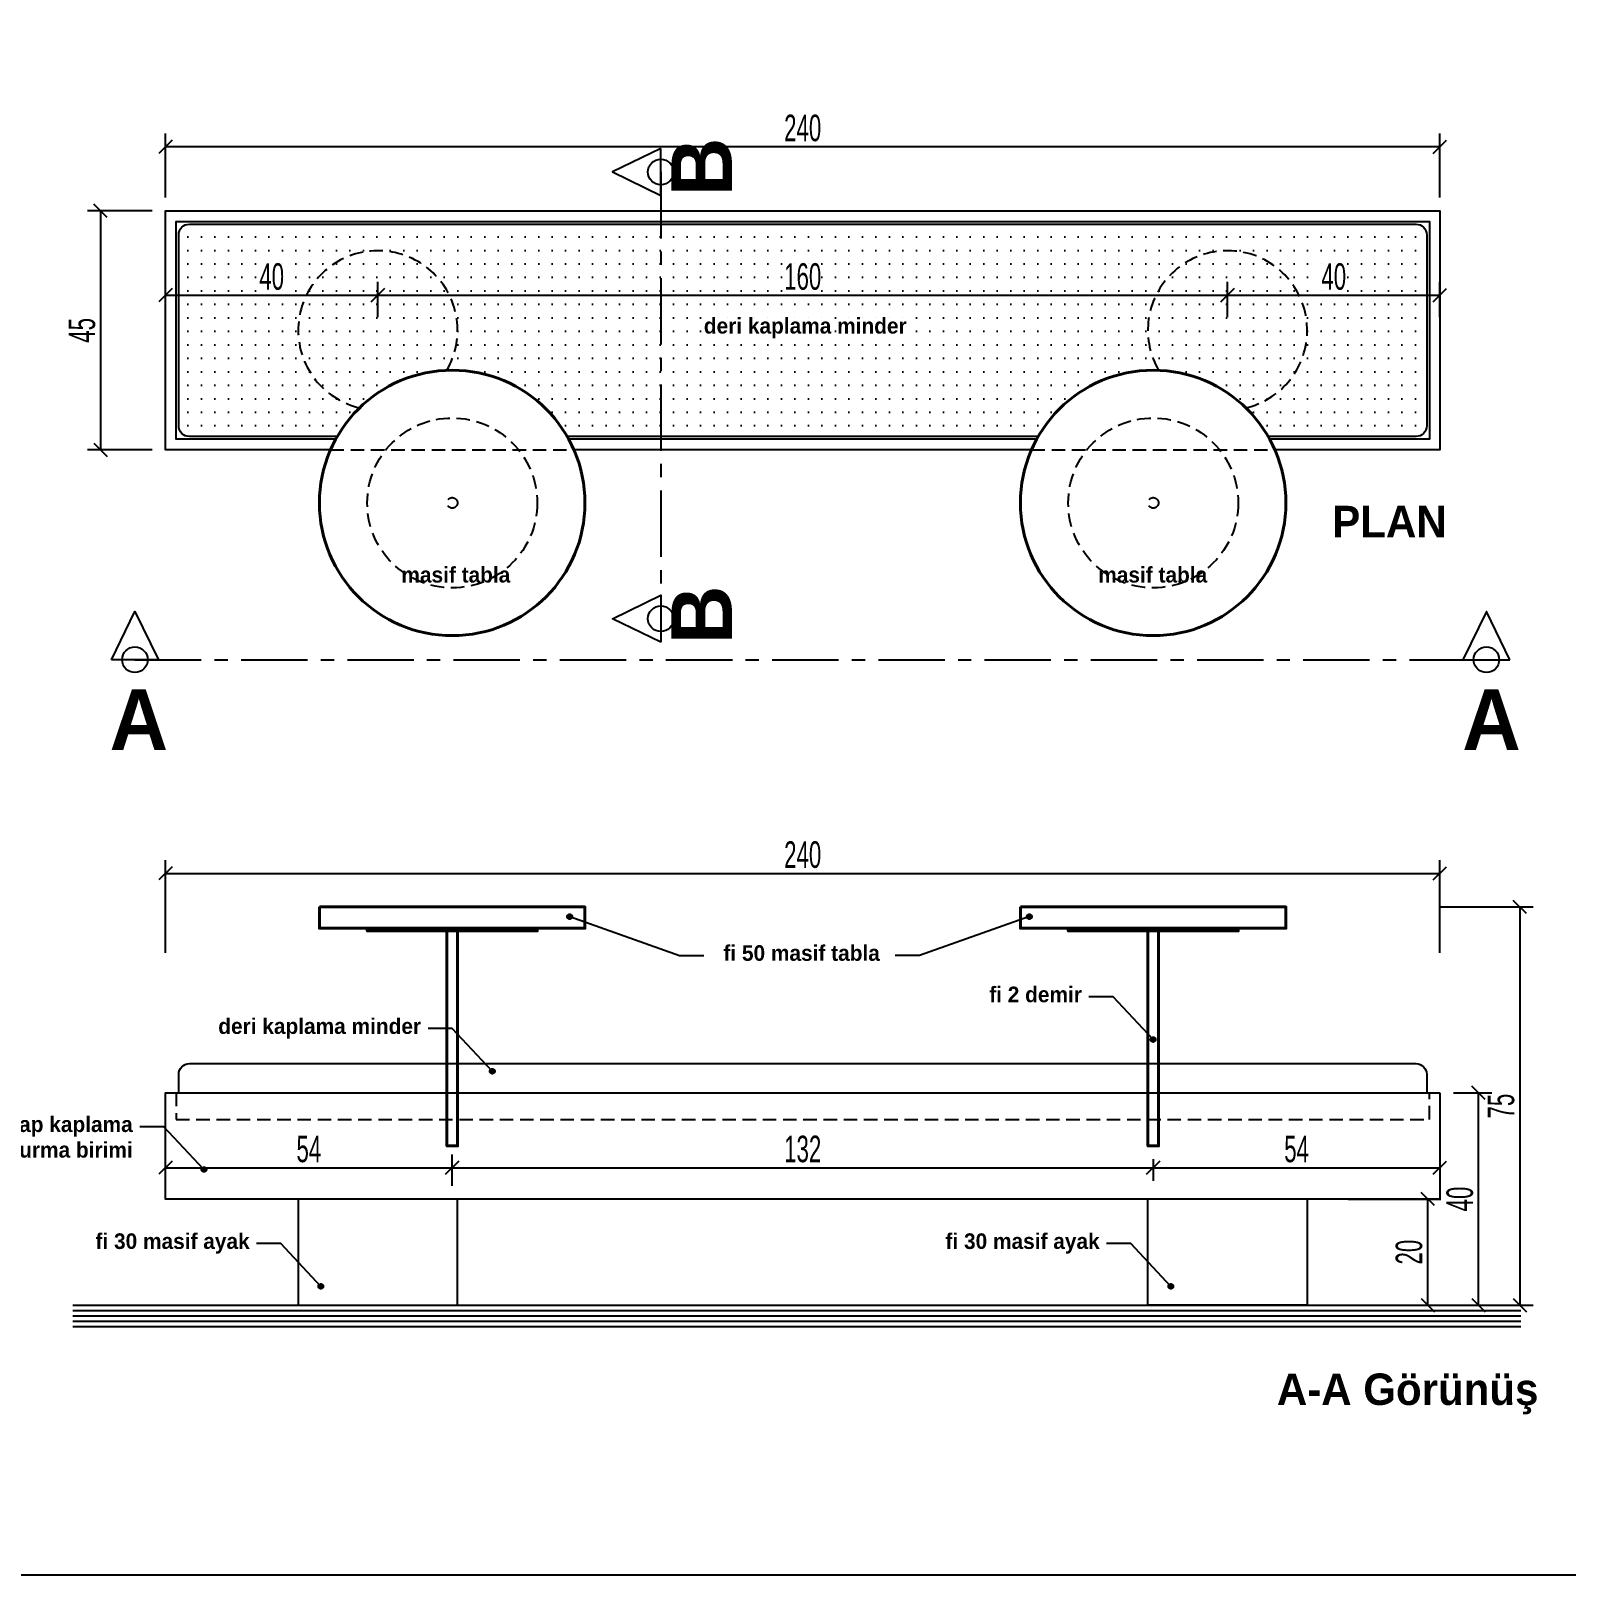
# Model space of a CAD drawing. Header units: millimetres. Extents: x 933584 to 974011, y 4545988 to 4553664.
# Drawn here: x 968787.4 to 969076.5, y 4551063.4 to 4551354.3 of the extents above; entities that cross this region are included whole.
import ezdxf

# ---------------------------------------------------------------- set-up
doc = ezdxf.new("R2010")
doc.units = ezdxf.units.MM
doc.header["$PDMODE"] = 35
doc.linetypes.add('CENTER', pattern=[2, 1.25, -0.25, 0.25, -0.25])
doc.linetypes.add('HIDDEN', pattern=[9.525, 6.35, -3.175])
doc.layers.get('0').update_dxf_attribs({"color": 255})
doc.layers.get('Defpoints').update_dxf_attribs({"color": 8})
for name, color, linetype in [('0-DMS-50', 143, 'Continuous'), ('0-LNS-SLN', 6, 'Continuous'), ('0-LNS-VLF', 11, 'Continuous'), ('0-TXT-XBX_20', 3, 'Continuous')]:
    doc.layers.add(name, color=color, linetype=linetype)
doc.layers.add('2-SPS-IBW', color=5, linetype='Continuous', lineweight=40)
doc.styles.add('Century Gothic_B_3', font='GOTHICB.TTF', dxfattribs={"height": 4})
doc.styles.add('dim_romans_50', font='swissl.ttf', dxfattribs={"width": 0.6, "height": 5})
doc.dimstyles.new('ONK_dim 1_50', dxfattribs={"dimscale": 5, "dimtxt": 4, "dimasz": 0.5, "dimexe": 0.5, "dimexo": 0.5, "dimgap": 0.2, "dimtad": 1, "dimdec": 1, "dimrnd": 0.5, "dimzin": 9, "dimtxsty": 'dim_romans_50', "dimblk": 'OBLIQUE', "dimcen": 1, "dimclre": 256, "dimclrt": 256, "dimazin": 2, "dimtfac": 1, "dimtdec": 1, "dimtix": 1, "dimtmove": 2, "dimatfit": 3, "dimldrblk": 'OBLIQUE', "dimfxl": 3, "dimfxlon": 1, "dimarcsym": 0})

# ---------------------------------------------------------------- blocks, each defined once
blk = doc.blocks.new('_Oblique')
at = {"color": 0, "linetype": 'ByBlock', "lineweight": -2}
blk.add_line((-0.5, -0.5), (0.5, 0.5), dxfattribs=at)
blk = doc.blocks.new('*D2606')
at = {"layer": '0-DMS-50', "lineweight": -2}
for p, q in [((968812.72, 4551322.85), (968812.72, 4551334.94)), ((969052.72, 4551322.85), (969052.72, 4551334.94))]:
    blk.add_line(p, q, dxfattribs=at)
at = {"layer": '0-DMS-50', "color": 0, "lineweight": -2}
blk.add_line((969052.72, 4551332.44), (968812.72, 4551332.44), dxfattribs=at)
at = {"layer": 'Defpoints', "color": 0}
for p in [(968812.72, 4551332.44), (968812.72, 4551320.35), (969052.72, 4551320.35)]:
    blk.add_point(p, dxfattribs=at)
at = {"layer": '0-DMS-50', "color": 0, "linetype": 'ByBlock', "lineweight": -2, "xscale": 2.5, "yscale": 2.5, "zscale": 2.5, "rotation": 180}
blk.add_blockref('_Oblique', (968812.72, 4551332.44), dxfattribs=at)
at = {"layer": '0-DMS-50', "color": 0, "linetype": 'ByBlock', "lineweight": -2, "xscale": 2.5, "yscale": 2.5, "zscale": 2.5}
blk.add_blockref('_Oblique', (969052.72, 4551332.44), dxfattribs=at)
at = {"layer": '0-DMS-50', "insert": (968932.72, 4551335.94), "char_height": 5, "attachment_point": 5, "style": 'dim_romans_50'}
blk.add_mtext('240', dxfattribs=at)
blk = doc.blocks.new('*D2607')
at = {"layer": '0-DMS-50', "lineweight": -2}
for p, q in [((968810.22, 4551320.35), (968798.01, 4551320.35)), ((968810.22, 4551275.35), (968798.01, 4551275.35))]:
    blk.add_line(p, q, dxfattribs=at)
at = {"layer": '0-DMS-50', "color": 0, "lineweight": -2}
blk.add_line((968800.51, 4551320.35), (968800.51, 4551275.35), dxfattribs=at)
at = {"layer": 'Defpoints', "color": 0}
for p in [(968812.72, 4551320.35), (968800.51, 4551275.35), (968812.72, 4551275.35)]:
    blk.add_point(p, dxfattribs=at)
at = {"layer": '0-DMS-50', "color": 0, "linetype": 'ByBlock', "lineweight": -2, "xscale": 2.5, "yscale": 2.5, "zscale": 2.5}
for p, rotation in [((968800.51, 4551320.35), 90), ((968800.51, 4551275.35), 270)]:
    blk.add_blockref('_Oblique', p, dxfattribs=dict(at, rotation=rotation))
at = {"layer": '0-DMS-50', "insert": (968797.01, 4551297.85), "char_height": 5, "attachment_point": 5, "rotation": 90, "style": 'dim_romans_50'}
blk.add_mtext('45', dxfattribs=at)
blk = doc.blocks.new('*D2610')
at = {"layer": '0-DMS-50', "lineweight": -2}
for p, q in [((968812.72, 4551180.58), (968812.72, 4551198.08)), ((969052.72, 4551180.58), (969052.72, 4551198.08))]:
    blk.add_line(p, q, dxfattribs=at)
at = {"layer": '0-DMS-50', "color": 0, "lineweight": -2}
blk.add_line((968812.72, 4551195.58), (969052.72, 4551195.58), dxfattribs=at)
at = {"layer": 'Defpoints', "color": 0}
for p in [(969052.72, 4551195.58), (968812.72, 4551154.24), (969052.72, 4551154.24)]:
    blk.add_point(p, dxfattribs=at)
at = {"layer": '0-DMS-50', "color": 0, "linetype": 'ByBlock', "lineweight": -2, "xscale": 2.5, "yscale": 2.5, "zscale": 2.5, "rotation": 180}
blk.add_blockref('_Oblique', (968812.72, 4551195.58), dxfattribs=at)
at = {"layer": '0-DMS-50', "color": 0, "linetype": 'ByBlock', "lineweight": -2, "xscale": 2.5, "yscale": 2.5, "zscale": 2.5}
blk.add_blockref('_Oblique', (969052.72, 4551195.58), dxfattribs=at)
at = {"layer": '0-DMS-50', "insert": (968932.72, 4551199.08), "char_height": 5, "attachment_point": 5, "style": 'dim_romans_50'}
blk.add_mtext('240', dxfattribs=at)
blk = doc.blocks.new('*D2611')
at = {"layer": '0-DMS-50', "lineweight": -2}
for p, q in [((969052.74, 4551189.24), (969070.24, 4551189.24)), ((969052.74, 4551114.24), (969070.24, 4551114.24))]:
    blk.add_line(p, q, dxfattribs=at)
at = {"layer": '0-DMS-50', "color": 0, "lineweight": -2}
blk.add_line((969067.74, 4551189.24), (969067.74, 4551114.24), dxfattribs=at)
at = {"layer": 'Defpoints', "color": 0}
for p in [(969023.72, 4551189.24), (969023.72, 4551114.24), (969067.74, 4551114.24)]:
    blk.add_point(p, dxfattribs=at)
at = {"layer": '0-DMS-50', "color": 0, "linetype": 'ByBlock', "lineweight": -2, "xscale": 2.5, "yscale": 2.5, "zscale": 2.5}
for p, rotation in [((969067.74, 4551189.24), 90), ((969067.74, 4551114.24), 270)]:
    blk.add_blockref('_Oblique', p, dxfattribs=dict(at, rotation=rotation))
at = {"layer": '0-DMS-50', "insert": (969064.24, 4551151.74), "char_height": 5, "attachment_point": 5, "rotation": 90, "style": 'dim_romans_50'}
blk.add_mtext('75', dxfattribs=at)
blk = doc.blocks.new('*D2612')
at = {"layer": '0-DMS-50', "lineweight": -2}
for p, q in [((969055.24, 4551154.24), (969062.47, 4551154.24)), ((969055.24, 4551114.24), (969062.47, 4551114.24))]:
    blk.add_line(p, q, dxfattribs=at)
at = {"layer": '0-DMS-50', "color": 0, "lineweight": -2}
blk.add_line((969059.97, 4551114.24), (969059.97, 4551154.24), dxfattribs=at)
at = {"layer": 'Defpoints', "color": 0}
for p in [(969052.74, 4551154.24), (969059.97, 4551154.24), (969052.74, 4551114.24)]:
    blk.add_point(p, dxfattribs=at)
at = {"layer": '0-DMS-50', "color": 0, "linetype": 'ByBlock', "lineweight": -2, "xscale": 2.5, "yscale": 2.5, "zscale": 2.5}
for p, rotation in [((969059.97, 4551154.24), 90), ((969059.97, 4551114.24), 270)]:
    blk.add_blockref('_Oblique', p, dxfattribs=dict(at, rotation=rotation))
at = {"layer": '0-DMS-50', "insert": (969056.47, 4551134.24), "char_height": 5, "attachment_point": 5, "rotation": 90, "style": 'dim_romans_50'}
blk.add_mtext('40', dxfattribs=at)
blk = doc.blocks.new('*D2613')
at = {"layer": '0-DMS-50', "lineweight": -2}
for p, q in [((969035.41, 4551134.24), (969052.91, 4551134.24)), ((969035.41, 4551114.24), (969052.91, 4551114.24))]:
    blk.add_line(p, q, dxfattribs=at)
at = {"layer": '0-DMS-50', "color": 0, "lineweight": -2}
blk.add_line((969050.41, 4551114.24), (969050.41, 4551134.24), dxfattribs=at)
at = {"layer": 'Defpoints', "color": 0}
for p in [(969027.72, 4551134.24), (969050.41, 4551134.24), (969027.72, 4551114.24)]:
    blk.add_point(p, dxfattribs=at)
at = {"layer": '0-DMS-50', "color": 0, "linetype": 'ByBlock', "lineweight": -2, "xscale": 2.5, "yscale": 2.5, "zscale": 2.5}
for p, rotation in [((969050.41, 4551134.24), 90), ((969050.41, 4551114.24), 270)]:
    blk.add_blockref('_Oblique', p, dxfattribs=dict(at, rotation=rotation))
at = {"layer": '0-DMS-50', "insert": (969046.91, 4551124.24), "char_height": 5, "attachment_point": 5, "rotation": 90, "style": 'dim_romans_50'}
blk.add_mtext('20', dxfattribs=at)
blk = doc.blocks.new('*D2614')
at = {"layer": '0-DMS-50', "lineweight": -2}
for p, q in [((968812.72, 4551300.35), (968812.72, 4551306.96)), ((968852.72, 4551300.35), (968852.72, 4551306.96))]:
    blk.add_line(p, q, dxfattribs=at)
at = {"layer": '0-DMS-50', "color": 0, "lineweight": -2}
blk.add_line((968812.72, 4551304.46), (968852.72, 4551304.46), dxfattribs=at)
at = {"layer": 'Defpoints', "color": 0}
for p in [(968852.72, 4551304.46), (968812.72, 4551297.85), (968852.72, 4551297.85)]:
    blk.add_point(p, dxfattribs=at)
at = {"layer": '0-DMS-50', "color": 0, "linetype": 'ByBlock', "lineweight": -2, "xscale": 2.5, "yscale": 2.5, "zscale": 2.5, "rotation": 180}
blk.add_blockref('_Oblique', (968812.72, 4551304.46), dxfattribs=at)
at = {"layer": '0-DMS-50', "color": 0, "linetype": 'ByBlock', "lineweight": -2, "xscale": 2.5, "yscale": 2.5, "zscale": 2.5}
blk.add_blockref('_Oblique', (968852.72, 4551304.46), dxfattribs=at)
at = {"layer": '0-DMS-50', "insert": (968832.72, 4551307.96), "char_height": 5, "attachment_point": 5, "style": 'dim_romans_50'}
blk.add_mtext('40', dxfattribs=at)
blk = doc.blocks.new('*D2615')
at = {"layer": '0-DMS-50', "lineweight": -2}
for p, q in [((968852.72, 4551300.35), (968852.72, 4551306.96)), ((969012.72, 4551300.35), (969012.72, 4551306.96))]:
    blk.add_line(p, q, dxfattribs=at)
at = {"layer": '0-DMS-50', "color": 0, "lineweight": -2}
blk.add_line((968852.72, 4551304.46), (969012.72, 4551304.46), dxfattribs=at)
at = {"layer": 'Defpoints', "color": 0}
for p in [(969012.72, 4551304.46), (968852.72, 4551297.85), (969012.72, 4551297.85)]:
    blk.add_point(p, dxfattribs=at)
at = {"layer": '0-DMS-50', "color": 0, "linetype": 'ByBlock', "lineweight": -2, "xscale": 2.5, "yscale": 2.5, "zscale": 2.5, "rotation": 180}
blk.add_blockref('_Oblique', (968852.72, 4551304.46), dxfattribs=at)
at = {"layer": '0-DMS-50', "color": 0, "linetype": 'ByBlock', "lineweight": -2, "xscale": 2.5, "yscale": 2.5, "zscale": 2.5}
blk.add_blockref('_Oblique', (969012.72, 4551304.46), dxfattribs=at)
at = {"layer": '0-DMS-50', "insert": (968932.72, 4551307.96), "char_height": 5, "attachment_point": 5, "style": 'dim_romans_50'}
blk.add_mtext('160', dxfattribs=at)
blk = doc.blocks.new('*D2616')
at = {"layer": '0-DMS-50', "lineweight": -2}
for p, q in [((969012.72, 4551300.35), (969012.72, 4551306.96)), ((969052.72, 4551300.35), (969052.72, 4551306.96))]:
    blk.add_line(p, q, dxfattribs=at)
at = {"layer": '0-DMS-50', "color": 0, "lineweight": -2}
blk.add_line((969012.72, 4551304.46), (969052.72, 4551304.46), dxfattribs=at)
at = {"layer": 'Defpoints', "color": 0}
for p in [(969052.72, 4551304.46), (969012.72, 4551297.85), (969052.72, 4551297.85)]:
    blk.add_point(p, dxfattribs=at)
at = {"layer": '0-DMS-50', "color": 0, "linetype": 'ByBlock', "lineweight": -2, "xscale": 2.5, "yscale": 2.5, "zscale": 2.5, "rotation": 180}
blk.add_blockref('_Oblique', (969012.72, 4551304.46), dxfattribs=at)
at = {"layer": '0-DMS-50', "color": 0, "linetype": 'ByBlock', "lineweight": -2, "xscale": 2.5, "yscale": 2.5, "zscale": 2.5}
blk.add_blockref('_Oblique', (969052.72, 4551304.46), dxfattribs=at)
at = {"layer": '0-DMS-50', "insert": (969032.72, 4551307.96), "char_height": 5, "attachment_point": 5, "style": 'dim_romans_50'}
blk.add_mtext('40', dxfattribs=at)
blk = doc.blocks.new('*D2617')
at = {"layer": '0-DMS-50', "lineweight": -2}
for p, q in [((968812.72, 4551136.74), (968812.72, 4551142.64)), ((968866.72, 4551136.74), (968866.72, 4551142.64))]:
    blk.add_line(p, q, dxfattribs=at)
at = {"layer": '0-DMS-50', "color": 0, "lineweight": -2}
blk.add_line((968812.72, 4551140.14), (968866.72, 4551140.14), dxfattribs=at)
at = {"layer": 'Defpoints', "color": 0}
for p in [(968866.72, 4551140.14), (968812.72, 4551134.24), (968866.72, 4551134.24)]:
    blk.add_point(p, dxfattribs=at)
at = {"layer": '0-DMS-50', "color": 0, "linetype": 'ByBlock', "lineweight": -2, "xscale": 2.5, "yscale": 2.5, "zscale": 2.5, "rotation": 180}
blk.add_blockref('_Oblique', (968812.72, 4551140.14), dxfattribs=at)
at = {"layer": '0-DMS-50', "color": 0, "linetype": 'ByBlock', "lineweight": -2, "xscale": 2.5, "yscale": 2.5, "zscale": 2.5}
blk.add_blockref('_Oblique', (968866.72, 4551140.14), dxfattribs=at)
at = {"layer": '0-DMS-50', "insert": (968839.72, 4551143.64), "char_height": 5, "attachment_point": 5, "style": 'dim_romans_50'}
blk.add_mtext('54', dxfattribs=at)
blk = doc.blocks.new('*D2618')
at = {"layer": '0-DMS-50', "lineweight": -2}
for p, q in [((968866.72, 4551136.74), (968866.72, 4551142.64)), ((968998.72, 4551141.74), (968998.72, 4551137.64))]:
    blk.add_line(p, q, dxfattribs=at)
at = {"layer": '0-DMS-50', "color": 0, "lineweight": -2}
blk.add_line((968866.72, 4551140.14), (968998.72, 4551140.14), dxfattribs=at)
at = {"layer": 'Defpoints', "color": 0}
for p in [(968998.72, 4551144.24), (968998.72, 4551140.14), (968866.72, 4551134.24)]:
    blk.add_point(p, dxfattribs=at)
at = {"layer": '0-DMS-50', "color": 0, "linetype": 'ByBlock', "lineweight": -2, "xscale": 2.5, "yscale": 2.5, "zscale": 2.5, "rotation": 180}
blk.add_blockref('_Oblique', (968866.72, 4551140.14), dxfattribs=at)
at = {"layer": '0-DMS-50', "color": 0, "linetype": 'ByBlock', "lineweight": -2, "xscale": 2.5, "yscale": 2.5, "zscale": 2.5}
blk.add_blockref('_Oblique', (968998.72, 4551140.14), dxfattribs=at)
at = {"layer": '0-DMS-50', "insert": (968932.72, 4551143.64), "char_height": 5, "attachment_point": 5, "style": 'dim_romans_50'}
blk.add_mtext('132', dxfattribs=at)
blk = doc.blocks.new('*D2619')
at = {"layer": '0-DMS-50', "lineweight": -2}
for p, q in [((968998.72, 4551141.74), (968998.72, 4551137.64)), ((969052.72, 4551141.74), (969052.72, 4551137.64))]:
    blk.add_line(p, q, dxfattribs=at)
at = {"layer": '0-DMS-50', "color": 0, "lineweight": -2}
blk.add_line((968998.72, 4551140.14), (969052.72, 4551140.14), dxfattribs=at)
at = {"layer": 'Defpoints', "color": 0}
for p in [(968998.72, 4551144.24), (969052.72, 4551144.24), (969052.72, 4551140.14)]:
    blk.add_point(p, dxfattribs=at)
at = {"layer": '0-DMS-50', "color": 0, "linetype": 'ByBlock', "lineweight": -2, "xscale": 2.5, "yscale": 2.5, "zscale": 2.5, "rotation": 180}
blk.add_blockref('_Oblique', (968998.72, 4551140.14), dxfattribs=at)
at = {"layer": '0-DMS-50', "color": 0, "linetype": 'ByBlock', "lineweight": -2, "xscale": 2.5, "yscale": 2.5, "zscale": 2.5}
blk.add_blockref('_Oblique', (969052.72, 4551140.14), dxfattribs=at)
at = {"layer": '0-DMS-50', "insert": (969025.72, 4551143.64), "char_height": 5, "attachment_point": 5, "style": 'dim_romans_50'}
blk.add_mtext('54', dxfattribs=at)

msp = doc.modelspace()

# ---------------------------------------------------------------- hatches: boundary and pattern name
at = {"layer": '0-DMS-50'}
h = msp.add_hatch(dxfattribs=at)
h.set_pattern_fill('SQDOTS', color=256, scale=0.1)
h.set_pattern_definition([(0, (0, 52.0168), (0, 2.54), [0, -2.54])])
edge = h.paths.add_edge_path()
edge.add_line((968977.07, 4551277.85), (968888.37, 4551277.85))
edge.add_arc((968866.72, 4551265.35), 25, 30, 150)
edge.add_line((968845.07, 4551277.85), (968817.22, 4551277.85))
edge.add_arc((968817.22, 4551279.85), 2, 180, 270, ccw=False)
edge.add_line((968815.22, 4551279.85), (968815.22, 4551315.85))
edge.add_arc((968817.22, 4551315.85), 2, 90, 180, ccw=False)
edge.add_line((968817.22, 4551317.85), (969048.22, 4551317.85))
edge.add_arc((969048.22, 4551315.85), 2, 360, 90, ccw=False)
edge.add_line((969050.22, 4551315.85), (969050.22, 4551279.85))
edge.add_arc((969048.22, 4551279.85), 2, 270, 360, ccw=False)
edge.add_line((969048.22, 4551277.85), (969020.37, 4551277.85))
edge.add_arc((968998.72, 4551265.35), 25, 30, 150)
at = {"layer": '0-LNS-VLF', "linetype": 'HIDDEN', "ltscale": 0.5}
h = msp.add_hatch(color=256, dxfattribs=at)
h.dxf.hatch_style = 1
edge = h.paths.add_edge_path()
edge.add_arc((968888.84, 4551187.42), 0.467, -180, 180, ccw=False)
h = msp.add_hatch(color=256, dxfattribs=at)
h.dxf.hatch_style = 1
edge = h.paths.add_edge_path()
edge.add_arc((968975.4, 4551187.42), 0.467, 0, 360)
h = msp.add_hatch(color=256, dxfattribs=at)
h.dxf.hatch_style = 1
edge = h.paths.add_edge_path()
edge.add_arc((968998.7, 4551164.27), 0.467, 0, 360)
h = msp.add_hatch(color=256, dxfattribs=at)
h.dxf.hatch_style = 1
edge = h.paths.add_edge_path()
edge.add_arc((968874.27, 4551158.3), 0.467, 0, 360)
h = msp.add_hatch(color=256, dxfattribs=at)
h.dxf.hatch_style = 1
edge = h.paths.add_edge_path()
edge.add_arc((968819.97, 4551139.81), 0.467, 0, 360)
h = msp.add_hatch(color=256, dxfattribs=at)
h.dxf.hatch_style = 1
edge = h.paths.add_edge_path()
edge.add_arc((968841.98, 4551117.79), 0.467, 0, 360)
h = msp.add_hatch(color=256, dxfattribs=at)
h.dxf.hatch_style = 1
edge = h.paths.add_edge_path()
edge.add_arc((969002.04, 4551117.79), 0.467, 0, 360)

# ---------------------------------------------------------------- linework, layer by layer
at = {"color": 0}
msp.add_lwpolyline([(968509.03, 4551647.4), (969333.03, 4551647.4), (969333.03, 4551063.4), (968509.03, 4551063.4)], close=True, dxfattribs=at)
for points in [[(968905.99, 4551332.1), (968896.9, 4551327.68), (968905.99, 4551323.26), (968905.99, 4551332.1)], [(968905.99, 4551239.11), (968896.9, 4551243.53), (968905.99, 4551247.95), (968905.99, 4551239.11)], [(968802.55, 4551235.81), (968806.97, 4551244.9), (968811.39, 4551235.81), (968802.55, 4551235.81)], [(969065.89, 4551235.81), (969061.47, 4551244.9), (969057.05, 4551235.81), (969065.89, 4551235.81)], [(968795.28, 4551114.24), (969067.95, 4551114.24)], [(968795.28, 4551113.24), (969067.95, 4551113.24)], [(968795.28, 4551112.24), (969067.95, 4551112.24)], [(968795.28, 4551111.24), (969067.95, 4551111.24)], [(968795.28, 4551110.24), (969067.95, 4551110.24)]]:
    msp.add_lwpolyline(points)
at = {"linetype": 'CENTER', "ltscale": 10}
for points in [[(968905.99, 4551327.68), (968905.99, 4551243.53)], [(968806.97, 4551235.81), (969061.47, 4551235.81)]]:
    msp.add_lwpolyline(points, dxfattribs=at)
for centre in [(968905.99, 4551327.68), (968905.99, 4551243.53), (968806.97, 4551235.81), (969061.47, 4551235.81)]:
    msp.add_circle(centre, 2.41)
at = {"layer": '0-DMS-50'}
for points in [[(968845.07, 4551277.85), (968817.22, 4551277.85, -0.414214), (968815.22, 4551279.85), (968815.22, 4551315.85, -0.414214), (968817.22, 4551317.85), (969048.22, 4551317.85, -0.414214), (969050.22, 4551315.85), (969050.22, 4551279.85, -0.414214), (969048.22, 4551277.85), (969020.37, 4551277.85)], [(968815.22, 4551154.24), (968815.22, 4551157.74, -0.414214), (968817.22, 4551159.74), (969048.22, 4551159.74, -0.414214), (969050.22, 4551157.74), (969050.22, 4551154.24)]]:
    msp.add_lwpolyline(points, format="xyb", dxfattribs=at)
msp.add_lwpolyline([(968977.07, 4551277.85), (968888.37, 4551277.85)], dxfattribs=at)
at = {"layer": '0-LNS-SLN'}
for points in [[(968843.8, 4551275.35), (968812.72, 4551275.35), (968812.72, 4551320.35), (969052.72, 4551320.35), (969052.72, 4551275.35), (969021.63, 4551275.35)], [(968844.78, 4551277.35), (968814.72, 4551277.35), (968814.72, 4551318.35), (969050.72, 4551318.35), (969050.72, 4551277.35), (969020.65, 4551277.35)], [(968976.78, 4551277.35), (968888.65, 4551277.35)], [(968975.8, 4551275.35), (968889.63, 4551275.35)], [(969052.72, 4551154.24), (969052.72, 4551134.24), (968812.72, 4551134.24), (968812.72, 4551154.24), (969052.72, 4551154.24)], [(968837.72, 4551134.24), (968837.72, 4551114.24), (968867.72, 4551114.24), (968867.72, 4551134.24)], [(969027.72, 4551134.24), (969027.72, 4551114.24), (968997.72, 4551114.24), (968997.72, 4551134.24)]]:
    msp.add_lwpolyline(points, dxfattribs=at)
at = {"layer": '0-LNS-SLN', "linetype": 'HIDDEN', "ltscale": 0.4}
for points in [[(968843.8, 4551275.35), (968889.63, 4551275.35)], [(968975.8, 4551275.35), (969021.63, 4551275.35)], [(968814.72, 4551154.24), (968814.72, 4551149.24), (969050.72, 4551149.24), (969050.72, 4551154.24)]]:
    msp.add_lwpolyline(points, dxfattribs=at)
for centre, radius in [((968866.72, 4551265.35), 16), ((968998.72, 4551265.35), 16), ((968866.72, 4551265.35), 1), ((968998.72, 4551265.35), 1)]:
    msp.add_circle(centre, radius, dxfattribs=at)
for centre, start, end in [((968852.72, 4551297.85), 329.9078, 256.7019), ((969012.72, 4551297.85), 283.2981, 210.0922)]:
    msp.add_arc(centre, 15, start, end, dxfattribs=at)
at = {"layer": '0-LNS-VLF', "ltscale": 0.5}
for points in [[(968888.84, 4551187.42), (968909.54, 4551180.1), (968914.09, 4551180.1)], [(968975.4, 4551187.42), (968954.69, 4551180.1), (968950.15, 4551180.1)], [(968998.7, 4551164.27), (968991.16, 4551172.3), (968986.61, 4551172.3)], [(968874.27, 4551158.3), (968866.72, 4551166.33), (968862.18, 4551166.33)], [(968819.97, 4551139.81), (968812.42, 4551147.84), (968807.87, 4551147.84)], [(968841.98, 4551117.79), (968834.44, 4551125.83), (968829.89, 4551125.83)], [(969002.04, 4551117.79), (968994.5, 4551125.83), (968989.95, 4551125.83)]]:
    msp.add_lwpolyline(points, dxfattribs=at)
at = {"layer": '0-LNS-VLF', "linetype": 'HIDDEN', "ltscale": 0.5}
for centre in [(968888.84, 4551187.42), (968975.4, 4551187.42), (968998.7, 4551164.27), (968874.27, 4551158.3), (968819.97, 4551139.81), (968841.98, 4551117.79), (969002.04, 4551117.79)]:
    msp.add_circle(centre, 0.467, dxfattribs=at)
at = {"layer": '2-SPS-IBW'}
for points in [[(968841.72, 4551189.24), (968841.72, 4551185.24), (968891.72, 4551185.24), (968891.72, 4551189.24)], [(968973.72, 4551189.24), (968973.72, 4551185.24), (969023.72, 4551185.24), (969023.72, 4551189.24)]]:
    msp.add_lwpolyline(points, close=True, dxfattribs=at)
for points in [[(968850.72, 4551185.24), (968850.72, 4551184.74), (968865.72, 4551184.74)], [(968882.72, 4551185.24), (968882.72, 4551184.74), (968865.72, 4551184.74)], [(968867.72, 4551184.74), (968867.72, 4551144.24), (968865.72, 4551144.24), (968865.72, 4551184.74)], [(968982.72, 4551185.24), (968982.72, 4551184.74), (968997.72, 4551184.74)], [(969014.72, 4551185.24), (969014.72, 4551184.74), (968997.72, 4551184.74)], [(968999.72, 4551184.74), (968999.72, 4551144.24), (968997.72, 4551144.24), (968997.72, 4551184.74)]]:
    msp.add_lwpolyline(points, dxfattribs=at)
for centre in [(968866.72, 4551265.35), (968998.72, 4551265.35)]:
    msp.add_circle(centre, 25, dxfattribs=at)

# ---------------------------------------------------------------- texts
at = {"linetype": 'CENTER', "ltscale": 10, "char_height": 11.3933, "attachment_point": 3, "rotation": 90, "line_spacing_factor": 0.984502, "style": 'Century Gothic_B_3'}
for insert, width in [((968908, 4551727.5), 404.3716), ((968908, 4551609.13), 370.3635)]:
    msp.add_mtext('\\pxql;{\\fFranklin Gothic Book|b1|i0|c162|p34;B}', dxfattribs=dict(at, insert=insert, width=width))
at = {"linetype": 'CENTER', "ltscale": 10, "char_height": 11.3933, "attachment_point": 3, "line_spacing_factor": 0.984502, "style": 'Century Gothic_B_3'}
for insert, width in [((969172.57, 4551230.23), 370.3635), ((969290.94, 4551230.23), 234.0191)]:
    msp.add_mtext('\\pxql;{\\fFranklin Gothic Book|b1|i0|c162|p34;A}', dxfattribs=dict(at, insert=insert, width=width))
at = {"layer": '0-LNS-VLF', "linetype": 'HIDDEN', "ltscale": 0.5, "char_height": 2.9364, "width": 95.455, "attachment_point": 1, "line_spacing_factor": 0.984502, "style": 'Century Gothic_B_3'}
for s, insert in [('\\pxqr;{\\fFranklin Gothic Book|b1|i0|c162|p34;deri kaplama minder}', (968856.84, 4551300.18)), ('\\pxqr;{\\fFranklin Gothic Book|b1|i0|c162|p34;masif tabla}', (968782.2, 4551253.29)), ('\\pxqr;{\\fFranklin Gothic Book|b1|i0|c162|p34;masif tabla}', (968913.43, 4551253.29)), ('\\pxqr;{\\fFranklin Gothic Book|b1|i0|c162|p34;fi 50 masif tabla}', (968851.79, 4551182.04)), ('\\pxqr;{\\fFranklin Gothic Book|b1|i0|c162|p34;fi 2 demir}', (968889.84, 4551174.24)), ('\\pxqr;{\\fFranklin Gothic Book|b1|i0|c162|p34;deri kaplama minder}', (968765.4, 4551168.27)), ('\\pxqr;{\\fFranklin Gothic Book|b1|i0|c162|p34;ahşap kaplama\\Poturma birimi}', (968711.1, 4551149.79)), ('\\pxqr;{\\fFranklin Gothic Book|b1|i0|c162|p34;fi 30 masif ayak}', (968733.12, 4551127.77)), ('\\pxqr;{\\fFranklin Gothic Book|b1|i0|c162|p34;fi 30 masif ayak}', (968893.18, 4551127.77))]:
    msp.add_mtext(s, dxfattribs=dict(at, insert=insert))
at = {"layer": '0-TXT-XBX_20', "color": 0, "char_height": 5.9199, "width": 230.6396, "attachment_point": 1, "rotation": 0, "line_spacing_factor": 0.984502, "style": 'Century Gothic_B_3'}
for s, insert in [('\\pxqc;{\\fFranklin Gothic Book|b1|i0|c162|p34;PLAN}', (968927.89, 4551264.8)), ('\\pxqc;{\\fFranklin Gothic Book|b1|i0|c162|p34;A-A Görünüş}', (968931.32, 4551101.37))]:
    msp.add_mtext(s, dxfattribs=dict(at, insert=insert))

# ---------------------------------------------------------------- dimensions: what is measured, and where the dimension line sits
at = {"layer": '0-DMS-50'}
for p1, p2, distance, picture, middle in [((969052.72, 4551320.35), (968812.72, 4551320.35), -12.1, '*D2606', (968932.72, 4551335.94)), ((968812.72, 4551320.35), (968812.72, 4551275.35), -12.21, '*D2607', (968797.01, 4551297.85)), ((968812.72, 4551297.85), (968852.72, 4551297.85), 6.62, '*D2614', (968832.72, 4551307.96)), ((968812.72, 4551154.24), (969052.72, 4551154.24), 41.34, '*D2610', (968932.72, 4551199.08)), ((969023.72, 4551189.24), (969023.72, 4551114.24), 44.03, '*D2611', (969064.24, 4551151.74)), ((969052.74, 4551114.24), (969052.74, 4551154.24), -7.23, '*D2612', (969056.47, 4551134.24)), ((968812.72, 4551134.24), (968866.72, 4551134.24), 5.9, '*D2617', (968839.72, 4551143.64)), ((969027.72, 4551114.24), (969027.72, 4551134.24), -22.7, '*D2613', (969046.91, 4551124.24))]:
    dim = msp.add_aligned_dim(p1=p1, p2=p2, distance=distance, dimstyle='ONK_dim 1_50', dxfattribs=at)
    dim.commit()
    dim.dimension.update_dxf_attribs({"geometry": picture, "text_midpoint": middle})
for base, p1, p2, picture, middle in [((969012.72, 4551304.46), (968852.72, 4551297.85), (969012.72, 4551297.85), '*D2615', (968932.72, 4551307.96)), ((969052.72, 4551304.46), (969012.72, 4551297.85), (969052.72, 4551297.85), '*D2616', (969032.72, 4551307.96)), ((968998.72, 4551140.14), (968866.72, 4551134.24), (968998.72, 4551144.24), '*D2618', (968932.72, 4551143.64)), ((969052.72, 4551140.14), (968998.72, 4551144.24), (969052.72, 4551144.24), '*D2619', (969025.72, 4551143.64))]:
    dim = msp.add_linear_dim(base=base, p1=p1, p2=p2, angle=180, dimstyle='ONK_dim 1_50', dxfattribs=at)
    dim.commit()
    dim.dimension.update_dxf_attribs({"geometry": picture, "text_midpoint": middle})

doc.saveas('drawing.dxf')
